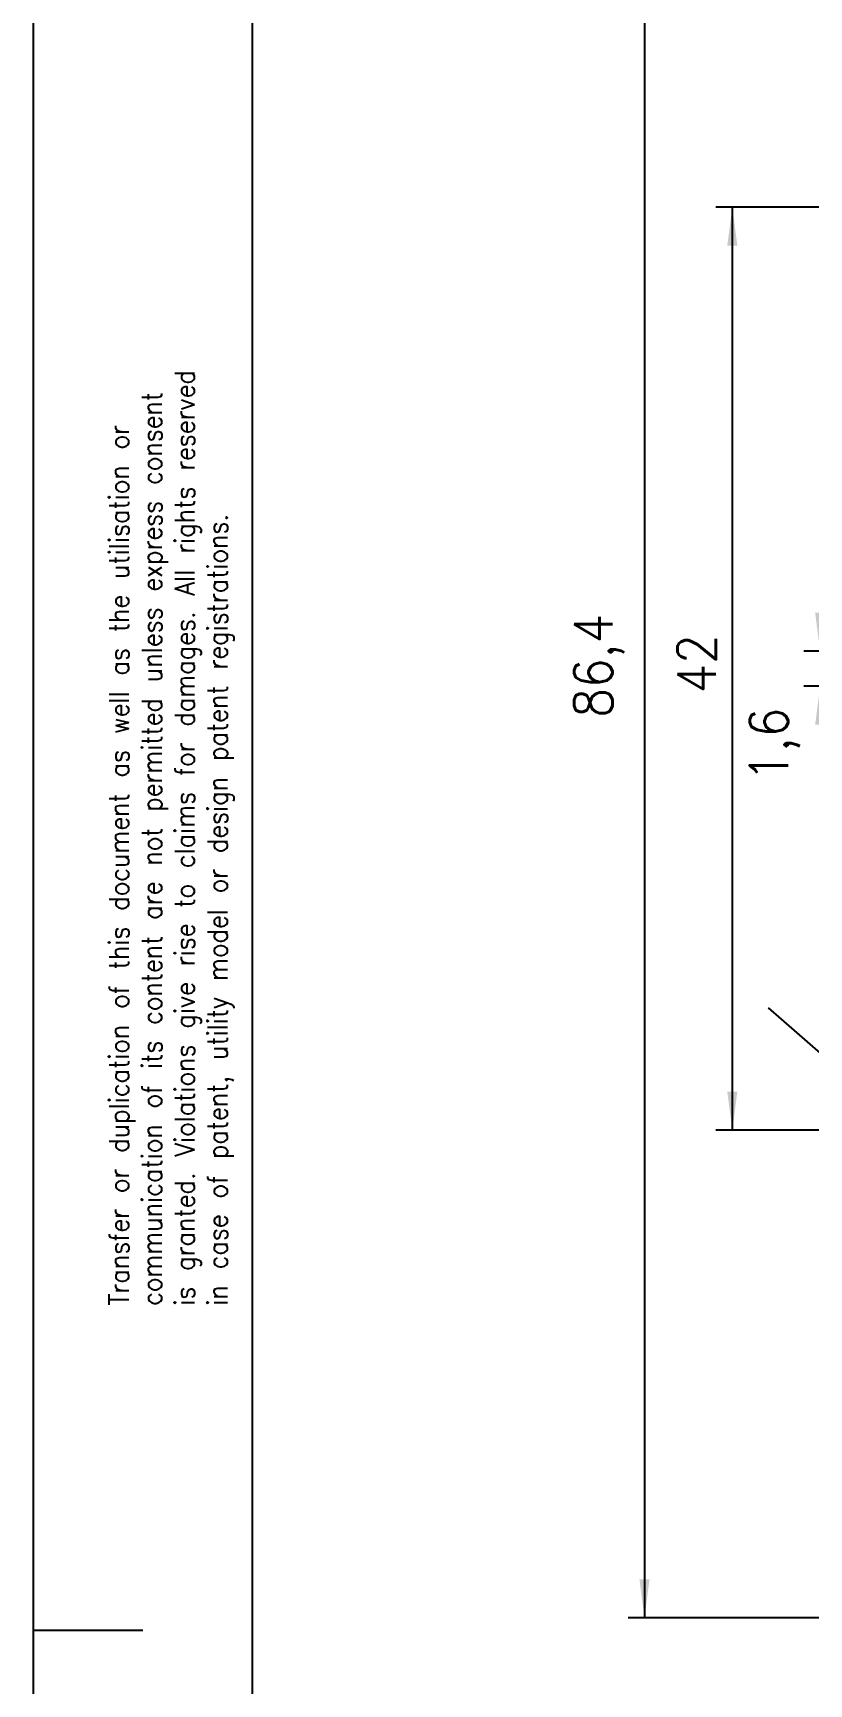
# Model space of a CAD drawing. Header units: millimetres. Extents: x 189 to 783, y 552 to 972.
# Drawn here: x 188.7 to 259.4, y 695.7 to 846 of the extents above; entities that cross this region are included whole.
import ezdxf

# ---------------------------------------------------------------- set-up
doc = ezdxf.new("R2010")
doc.units = ezdxf.units.MM
doc.layers.add('1', color=7, linetype='Continuous')
doc.styles.add('CONVERTER_11', font='txt.shx', dxfattribs={"width": 0.9})
doc.dimstyles.new('ME10_DIM_28', dxfattribs={"dimtxt": 1.75, "dimasz": 1.75, "dimexe": 0.75, "dimexo": 0, "dimgap": 0.75, "dimtad": 1, "dimdec": 4, "dimdsep": 46, "dimtxsty": 'CONVERTER_11', "dimsah": 1, "dimcen": 0.09, "dimclrd": 2, "dimclre": 2, "dimclrt": 3, "dimadec": 0, "dimazin": 0, "dimtfac": 1, "dimtdec": 4, "dimtix": 1, "dimtmove": 0, "dimatfit": 3, "dimfxl": 1, "dimtolj": 1, "dimtzin": 0, "dimarcsym": 0})
doc.dimstyles.new('ME10_DIM_30', dxfattribs={"dimtxt": 1.75, "dimasz": 1.75, "dimexe": 0.75, "dimexo": 0, "dimgap": 0.75, "dimtad": 1, "dimdec": 4, "dimdsep": 46, "dimtxsty": 'CONVERTER_11', "dimsah": 1, "dimcen": 0.09, "dimclrd": 2, "dimclre": 2, "dimclrt": 3, "dimadec": 0, "dimazin": 0, "dimtfac": 1, "dimtdec": 4, "dimtix": 1, "dimtmove": 0, "dimatfit": 3, "dimfxl": 1, "dimtolj": 1, "dimtzin": 0, "dimarcsym": 0})
doc.dimstyles.new('ME10_DIM_35', dxfattribs={"dimtxt": 1.75, "dimasz": 1.75, "dimexe": 0.75, "dimexo": 0, "dimgap": 0.75, "dimtad": 1, "dimdec": 4, "dimdsep": 46, "dimtxsty": 'CONVERTER_11', "dimsah": 1, "dimcen": 0.09, "dimclrd": 2, "dimclre": 2, "dimclrt": 3, "dimadec": 0, "dimazin": 0, "dimtfac": 1, "dimtdec": 4, "dimtix": 1, "dimtmove": 0, "dimatfit": 3, "dimfxl": 1, "dimtolj": 1, "dimtzin": 0, "dimarcsym": 0})

# ---------------------------------------------------------------- blocks, each defined once
blk = doc.blocks.new('*D30')
at = {"layer": '1', "color": 2, "linetype": 'Continuous'}
for p, q in [((132.88, 415.076), (125.45, 415.076)), ((126.2, 415.076), (126.2, 373.076)), ((132.88, 373.076), (125.45, 373.076))]:
    blk.add_line(p, q, dxfattribs=at)
at = {"layer": '1', "color": 2}
for points in [[(126.43, 413.326), (125.97, 413.326), (126.2, 415.076)], [(125.97, 374.826), (126.43, 374.826), (126.2, 373.076)]]:
    blk.add_solid(points, dxfattribs=at)
at = {"layer": '1', "color": 3, "insert": (125.45, 392.941), "char_height": 1.75, "attachment_point": 7, "rotation": 90, "line_spacing_factor": 0.60024, "style": 'CONVERTER_11'}
blk.add_mtext('42', dxfattribs=at)
blk = doc.blocks.new('*D32')
at = {"layer": '1', "color": 2, "linetype": 'Continuous'}
for p, q in [((134.65, 437.276), (121.45, 437.276)), ((122.2, 437.276), (122.2, 350.876)), ((134.65, 350.876), (121.45, 350.876))]:
    blk.add_line(p, q, dxfattribs=at)
at = {"layer": '1', "color": 2}
for points in [[(122.43, 435.526), (121.97, 435.526), (122.2, 437.276)], [(121.97, 352.626), (122.43, 352.626), (122.2, 350.876)]]:
    blk.add_solid(points, dxfattribs=at)
at = {"layer": '1', "color": 3, "insert": (121.275, 391.847), "char_height": 1.75, "attachment_point": 7, "rotation": 90, "line_spacing_factor": 0.60024, "style": 'CONVERTER_11'}
blk.add_mtext('86,4', dxfattribs=at)
blk = doc.blocks.new('*D37')
at = {"layer": '1', "color": 2, "linetype": 'Continuous'}
for p, q in [((130.2, 398.376), (130.2, 394.876)), ((135.4, 394.876), (129.45, 394.876)), ((130.2, 394.876), (130.2, 393.276)), ((135.4, 393.276), (129.45, 393.276)), ((130.2, 393.276), (130.2, 388.928))]:
    blk.add_line(p, q, dxfattribs=at)
at = {"layer": '1', "color": 2}
for points in [[(129.97, 396.626), (130.43, 396.626), (130.2, 394.876)], [(130.43, 391.526), (129.97, 391.526), (130.2, 393.276)]]:
    blk.add_solid(points, dxfattribs=at)
at = {"layer": '1', "color": 3, "insert": (129.275, 388.928), "char_height": 1.75, "attachment_point": 7, "rotation": 90, "line_spacing_factor": 0.60024, "style": 'CONVERTER_11'}
blk.add_mtext('1,6', dxfattribs=at)
blk = doc.blocks.new('*D46')
at = {"layer": '1', "color": 2, "linetype": 'Continuous'}
blk.add_line((127.839, 378.638), (135.103, 372.286), dxfattribs=at)
at = {"layer": '1', "color": 2}
blk.add_solid([(133.634, 373.265), (133.938, 373.612), (135.103, 372.286)], dxfattribs=at)
at = {"layer": '1', "color": 3, "insert": (128.923, 378.919), "char_height": 1.75, "attachment_point": 7, "rotation": 318.83389, "line_spacing_factor": 0.60024, "style": 'CONVERTER_11'}
blk.add_mtext('\\C3; R\\C3;1,2', dxfattribs=at)
blk = doc.blocks.new('_rahmen__8', base_point=(777.72, 552.13))
at = {"layer": '1', "color": 2, "linetype": 'Continuous'}
for p, q in [((188.72, 849.13), (188.72, 700.63)), ((188.72, 700.63), (198.72, 700.63)), ((188.72, 700.63), (188.72, 552.13))]:
    blk.add_line(p, q, dxfattribs=at)
at = {"layer": '1', "color": 6, "linetype": 'Continuous'}
blk.add_line((208.72, 557.13), (208.72, 849.13), dxfattribs=at)
at = {"layer": '1', "color": 3, "char_height": 1.8, "attachment_point": 7, "rotation": 90, "line_spacing_factor": 0.996399, "style": 'CONVERTER_11'}
for s, insert in [('is granted. Violations give rise to claims for damages. All rights reserved', (204.03, 730.16)), ('communication of its content are not permitted unless express consent', (201.04, 730.16)), ('Transfer or duplication of this document as well as the utilisation or', (198.05, 730.16)), ('in case of patent, utility model or design patent registrations.', (207.02, 730.16))]:
    blk.add_mtext(s, dxfattribs=dict(at, insert=insert))
blk = doc.blocks.new('A2I_HS_CD__9', base_point=(777.72, 552.13))
at = {"layer": '1'}
blk.add_blockref('_rahmen__8', (777.72, 552.13), dxfattribs=at)
blk = doc.blocks.new('Vordans2__5', base_point=(168.5, 394.07607))
at = {"layer": '1'}
blk.add_blockref('*D46', (0, 0), dxfattribs=at)
for base, p1, p2, dimstyle, picture, middle in [((122.2, 437.27607), (134.65, 350.87607), (134.65, 437.27607), 'ME10_DIM_30', '*D32', (120.4875, 394.25331)), ((126.2, 415.07607), (132.88, 373.07607), (132.88, 415.07607), 'ME10_DIM_28', '*D30', (124.575, 394.25331)), ((130.2, 394.87607), (135.4, 393.27607), (135.4, 394.87607), 'ME10_DIM_35', '*D37', (128.4875, 390.28413))]:
    dim = blk.add_linear_dim(base=base, p1=p1, p2=p2, angle=90, dimstyle=dimstyle, dxfattribs=at)
    dim.commit()
    dim.dimension.update_dxf_attribs({"geometry": picture, "text_midpoint": middle, "text_rotation": 90})

msp = doc.modelspace()

# ---------------------------------------------------------------- block references
msp.add_blockref('A2I_HS_CD__9', (777.72, 552.13))
at = {"xscale": 2, "yscale": 2, "zscale": 2}
msp.add_blockref('Vordans2__5', (337, 788.15), dxfattribs=at)

doc.saveas('drawing.dxf')
